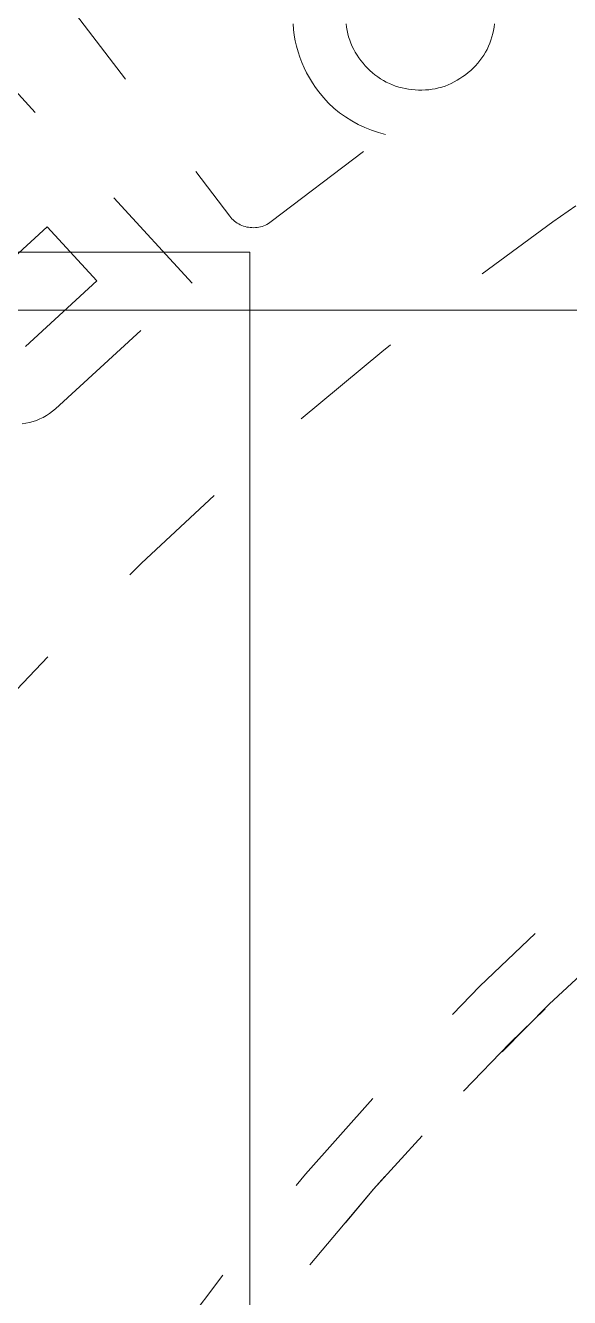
# Model space of a CAD drawing. Header units: millimetres. Extents: x -50460 to 50460, y -35640 to 35640.
# Drawn here: x -33416.68 to -33411.98, y 21355.93 to 21366.9 of the extents above; entities that cross this region are included whole.
import ezdxf

# ---------------------------------------------------------------- set-up
doc = ezdxf.new("R2010")
doc.units = ezdxf.units.MM
doc.linetypes.add('双点画线', pattern=[22, 12, -2, 2, -2, 2, -2])
doc.linetypes.add('虚线', pattern=[2, 1, -1])
for name, color, linetype, lineweight in [('7', 30, '双点画线', 18), ('EB0', 7, 'Continuous', 15), ('尺寸线层', 4, 'Continuous', 18), ('粗实线层', 7, 'Continuous', 15), ('粗实线层_1', 7, 'Continuous', 15), ('细实线层', 3, 'Continuous', 18), ('虚线层', 100, '虚线', 18)]:
    doc.layers.add(name, color=color, linetype=linetype, lineweight=lineweight)

# ---------------------------------------------------------------- blocks, each defined once
blk = doc.blocks.new('*X209')
at = {"layer": '细实线层'}
blk.add_line((540.0000000000073, 120), (-539.9999999999854, 120), dxfattribs=at)
blk = doc.blocks.new('*X930')
at = {"layer": '虚线层', "linetype": '虚线', "lineweight": 18}
for p, q in [((19.82104815916682, 70.28660202530591), (21.32560347369872, 68.31133087563285)), ((21.00134565905319, 67.73351663023641), (18.97097689549264, 69.94175958034612)), ((21.87650871276855, 69.9206428527832), (21.87275695800781, 69.9696044921875)), ((21.88259315490723, 69.87190437316895), (21.87650871276855, 69.9206428527832)), ((22.32881355285645, 69.96967887878418), (22.33242797851562, 69.94096374511719)), ((22.33242797851562, 69.94096374511719), (22.3374080657959, 69.9124526977539)), ((22.3374080657959, 69.9124526977539), (22.34373664855957, 69.88420677185059)), ((23.5951042175293, 69.88494491577148), (23.60137748718262, 69.9131851196289)), ((23.60137748718262, 69.9131851196289), (23.60640144348145, 69.94167900085449)), ((23.60640144348145, 69.94167900085449), (23.61023712158203, 69.9703598022461)), ((21.89093589782715, 69.8234977722168), (21.88259315490723, 69.87190437316895)), ((21.90163803100586, 69.77556991577148), (21.89093589782715, 69.8234977722168)), ((22.34373664855957, 69.88420677185059), (22.35137367248535, 69.85628318786621)), ((22.35137367248535, 69.85628318786621), (22.36032485961914, 69.8287582397461)), ((22.36032485961914, 69.8287582397461), (22.37062072753906, 69.80171203613281)), ((22.37062072753906, 69.80171203613281), (22.38222503662109, 69.77519416809082)), ((23.55781745910645, 69.7755298614502), (23.56897735595703, 69.80221748352051)), ((23.56897735595703, 69.80221748352051), (23.57884407043457, 69.82942390441895)), ((23.57884407043457, 69.82942390441895), (23.58756637573242, 69.85701560974121)), ((23.58756637573242, 69.85701560974121), (23.5951042175293, 69.88494491577148)), ((21.91483688354492, 69.7282772064209), (21.90163803100586, 69.77556991577148)), ((21.93037796020508, 69.68168640136719), (21.91483688354492, 69.7282772064209)), ((22.38222503662109, 69.77519416809082), (22.39504623413086, 69.74923515319824)), ((22.39504623413086, 69.74923515319824), (22.40906143188477, 69.72390365600586)), ((22.40906143188477, 69.72390365600586), (22.42430305480957, 69.69931030273438)), ((22.42430305480957, 69.69931030273438), (22.44061851501465, 69.6754207611084)), ((23.50026702880859, 69.67529296875), (23.51635551452637, 69.6993350982666)), ((23.51635551452637, 69.6993350982666), (23.53134727478027, 69.72409439086914)), ((23.53134727478027, 69.72409439086914), (23.54523086547852, 69.74948501586914)), ((23.54523086547852, 69.74948501586914), (23.55781745910645, 69.7755298614502)), ((21.94797134399414, 69.63582992553711), (21.93037796020508, 69.68168640136719)), ((21.96754455566406, 69.59079360961914), (21.94797134399414, 69.63582992553711)), ((21.98918342590332, 69.54670333862305), (21.96754455566406, 69.59079360961914)), ((22.44061851501465, 69.6754207611084), (22.45749092102051, 69.65189552307129)), ((22.45749067542783, 69.65189486695454), (22.45749067542783, 69.65189486695454)), ((22.45749092102051, 69.65189552307129), (22.47556114196777, 69.62926864624023)), ((22.47556114196777, 69.62926864624023), (22.49419784545898, 69.60714721679688)), ((22.49419784545898, 69.60714721679688), (22.513916015625, 69.58599090576172)), ((22.513916015625, 69.58599090576172), (22.53473091125488, 69.56586837768555)), ((23.40417671203613, 69.56754875183105), (23.42532539367676, 69.58726119995117)), ((23.42532539367676, 69.58726119995117), (23.4454402923584, 69.60806846618652)), ((23.4454402923584, 69.60806846618652), (23.46467590332031, 69.62970352172852)), ((23.46467590332031, 69.62970352172852), (23.48301124572754, 69.65208435058594)), ((23.48301124572754, 69.65208435058594), (23.50026702880859, 69.67529296875)), ((22.01294326782227, 69.50370979309082), (21.98918342590332, 69.54670333862305)), ((22.0388355255127, 69.46199989318848), (22.01294326782227, 69.50370979309082)), ((22.53473091125488, 69.56586837768555), (22.5563793182373, 69.54663848876953)), ((22.5563793182373, 69.54663848876953), (22.57877159118652, 69.52830696105957)), ((22.57877159118652, 69.52830696105957), (22.60197448730469, 69.51101684570312)), ((22.60197448730469, 69.51101684570312), (22.62600898742676, 69.4948902130127)), ((22.62600898742676, 69.4948902130127), (22.65082168579102, 69.4799861907959)), ((22.65082168579102, 69.4799861907959), (22.67635536193848, 69.46634864807129)), ((22.67635536193848, 69.46634864807129), (22.70252990722656, 69.45400428771973)), ((23.23618698120117, 69.45551300048828), (23.2620964050293, 69.46844863891602)), ((23.2620964050293, 69.46844863891602), (23.28742790222168, 69.48245620727539)), ((23.28742790222168, 69.48245620727539), (23.31203269958496, 69.49766159057617)), ((23.31203269958496, 69.49766159057617), (23.3359260559082, 69.51396942138672)), ((23.3359260559082, 69.51396942138672), (23.35944366455078, 69.53085327148438)), ((23.35944295309309, 69.5308536522025), (23.35944295309309, 69.5308536522025)), ((23.35944366455078, 69.53085327148438), (23.3820629119873, 69.54891777038574)), ((23.3820629119873, 69.54891777038574), (23.40417671203613, 69.56754875183105)), ((22.06656074523926, 69.4214916229248), (22.0388355255127, 69.46199989318848)), ((22.09523391723633, 69.38161277770996), (22.06656074523926, 69.4214916229248)), ((22.13530921936035, 69.33268928527832), (22.09523391723633, 69.38161277770996)), ((22.09523471014109, 69.38161287129333), (22.09523471014109, 69.38161287129333)), ((22.70252990722656, 69.45400428771973), (22.72927093505859, 69.44294357299805)), ((22.72927093505859, 69.44294357299805), (22.75648307800293, 69.43307876586914)), ((22.75648307800293, 69.43307876586914), (22.78408241271973, 69.42434120178223)), ((22.78408241271973, 69.42434120178223), (22.81203269958496, 69.41683769226074)), ((22.81203269958496, 69.41683769226074), (22.84030532836914, 69.41070556640625)), ((22.84030532836914, 69.41070556640625), (22.86883926391602, 69.40585517883301)), ((22.86883926391602, 69.40585517883301), (22.89754486083984, 69.40207099914551)), ((22.89754486083984, 69.40207099914551), (22.92636108398438, 69.39935111999512)), ((22.92636108398438, 69.39935111999512), (22.95525550842285, 69.39790725708008)), ((22.95525550842285, 69.39790725708008), (22.98418998718262, 69.39784622192383)), ((22.98418998718262, 69.39784622192383), (23.01311683654785, 69.39900970458984)), ((23.01311683654785, 69.39900970458984), (23.04197883605957, 69.40129280090332)), ((23.04197883605957, 69.40129280090332), (23.07068824768066, 69.40489387512207)), ((23.07068824768066, 69.40489387512207), (23.09916114807129, 69.41002655029297)), ((23.09916114807129, 69.41002655029297), (23.12736129760742, 69.41657066345215)), ((23.12736129760742, 69.41657066345215), (23.15526390075684, 69.4243049621582)), ((23.15526390075684, 69.4243049621582), (23.18277359008789, 69.43328857421875)), ((23.18277359008789, 69.43328857421875), (23.20975875854492, 69.44371223449707)), ((23.20975875854492, 69.44371223449707), (23.23618698120117, 69.45551300048828)), ((22.17803573608398, 69.28611183166504), (22.13530921936035, 69.33268928527832)), ((22.22416305541992, 69.24283027648926), (22.17803573608398, 69.28611183166504)), ((22.27310180664062, 69.20278930664062), (22.22416305541992, 69.24283027648926)), ((22.32460784912109, 69.16611289978027), (22.27310180664062, 69.20278930664062)), ((22.3782958984375, 69.1327018737793), (22.32460784912109, 69.16611289978027)), ((22.43377876281738, 69.10237503051758), (22.3782958984375, 69.1327018737793)), ((22.49083137512207, 69.07511520385742), (22.43377876281738, 69.10237503051758)), ((22.5494327545166, 69.05134391784668), (22.49083137512207, 69.07511520385742)), ((22.6094856262207, 69.03159523010254), (22.5494327545166, 69.05134391784668)), ((22.67050552368164, 69.01501846313477), (22.6094856262207, 69.03159523010254)), ((21.68395488367241, 68.26360853289953), (22.67050585981633, 69.01501851120702)), ((22.67050585981633, 69.01501851120702), (22.67050585981633, 69.01501851120702)), ((21.32560347369872, 68.31133087563285), (21.32560347369872, 68.31133087563285)), ((21.32560348510742, 68.31133079528809), (21.33515930175781, 68.29986572265625)), ((21.33515930175781, 68.29986572265625), (21.3449592590332, 68.28865623474121)), ((21.3449592590332, 68.28865623474121), (21.35524940490723, 68.27795791625977)), ((21.35524940490723, 68.27795791625977), (21.36626243591309, 68.26801490783691)), ((21.36626243591309, 68.26801490783691), (21.37802886962891, 68.2589111328125)), ((21.37802886962891, 68.2589111328125), (21.39040946960449, 68.25059127807617)), ((21.67158889770508, 68.25528144836426), (21.6839542388916, 68.26360893249512)), ((21.68395488367241, 68.26360853289953), (21.68395488367241, 68.26360853289953)), ((19.13279902130307, 67.65282248707081), (19.74928492151957, 68.2194168471542)), ((19.74928492151957, 68.2194168471542), (19.74928492151957, 68.2194168471542)), ((19.74928492151957, 68.2194168471542), (20.1796536850743, 67.75130404889205)), ((21.39040946960449, 68.25059127807617), (21.40325927734375, 68.24299240112305)), ((21.40325927734375, 68.24299240112305), (21.41648101806641, 68.23610305786133)), ((21.41648101806641, 68.23610305786133), (21.43005180358887, 68.2299919128418)), ((21.43005180358887, 68.2299919128418), (21.44396018981934, 68.2247371673584)), ((21.44396018981934, 68.2247371673584), (21.45818519592285, 68.22039985656738)), ((21.45818519592285, 68.22039985656738), (21.47266578674316, 68.21694564819336)), ((21.47266578674316, 68.21694564819336), (21.48733711242676, 68.21431541442871)), ((21.48733711242676, 68.21431541442871), (21.50212478637695, 68.21245765686035)), ((21.50212478637695, 68.21245765686035), (21.5169792175293, 68.21135902404785)), ((21.5169792175293, 68.21135902404785), (21.5318603515625, 68.2110595703125)), ((21.5318603515625, 68.2110595703125), (21.54672622680664, 68.21159362792969)), ((21.54672622680664, 68.21159362792969), (21.56153869628906, 68.2129955291748)), ((21.56153869628906, 68.2129955291748), (21.57625198364258, 68.21526527404785)), ((21.57625198364258, 68.21526527404785), (21.59081649780273, 68.21839904785156)), ((21.59081649780273, 68.21839904785156), (21.60518264770508, 68.22239112854004)), ((21.60518264770508, 68.22239112854004), (21.6192741394043, 68.22726058959961)), ((21.6192741394043, 68.22726058959961), (21.63299560546875, 68.23303031921387)), ((21.63299560546875, 68.23303031921387), (21.64625549316406, 68.2397232055664)), ((21.64625549316406, 68.2397232055664), (21.65907287597656, 68.24722862243652)), ((21.65907287597656, 68.24722862243652), (21.67158889770508, 68.25528144836426)), ((20.1796536850743, 67.75130404889205), (19.5631677848578, 67.18470968880501)), ((19.82130227510061, 66.64848409227488), (21.00134565905319, 67.73351663023641)), ((20.1796536850743, 67.75130404889205), (20.1796536850743, 67.75130404889205)), ((21.00134565905319, 67.73351663023641), (21.00134565905319, 67.73351663023641)), ((19.5631677848578, 67.18470968880501), (19.5631677848578, 67.18470968880501)), ((19.77175903320312, 66.60829734802246), (19.79699325561523, 66.62780380249023)), ((19.79699325561523, 66.62780380249023), (19.82130241394043, 66.64848327636719)), ((19.82130227510061, 66.64848409227488), (19.82130227510061, 66.64848409227488)), ((19.53512954711914, 66.51953887939453), (19.56668472290039, 66.52427673339844)), ((19.56668472290039, 66.52427673339844), (19.59793853759766, 66.53072929382324)), ((19.59793853759766, 66.53072929382324), (19.62876892089844, 66.53897476196289)), ((19.62876892089844, 66.53897476196289), (19.65900421142578, 66.54916381835938)), ((19.65900421142578, 66.54916381835938), (19.68853569030762, 66.56125831604004)), ((19.68853569030762, 66.56125831604004), (19.71730995178223, 66.57506561279297)), ((19.71730995178223, 66.57506561279297), (19.74513053894043, 66.59069633483887)), ((19.74513053894043, 66.59069633483887), (19.77175903320312, 66.60829734802246))]:
    blk.add_line(p, q, dxfattribs=at)
for radius, start, end in [(42.49999999999999, 109.7499227956501, 180.0000198478502), (40, 0, 180.0000198478428), (40.00000000000001, 91.41506491663665, 180.0000198478558), (31.65000000000002, 74.38802262970343, 180.000019847834), (27.00000000000002, 27.26604445059181, 180.0000198477017), (26.46977493752543, 0, 180.0000198478428), (26.46977493752544, 24.94751714876795, 180.0000198475742)]:
    blk.add_arc((42.5, 42.5), radius, start, end, dxfattribs=at)
blk = doc.blocks.new('*X926')
at = {"layer": '粗实线层_1'}
blk.add_blockref('*X930', (8.5, -42.5), dxfattribs=at)
blk = doc.blocks.new('*X934')
at = {"layer": '粗实线层'}
for p in [(-15, 0), (-1.455191522836685e-11, -50)]:
    blk.add_line(p, (0, 0), dxfattribs=at)
blk = doc.blocks.new('*X933')
at = {"layer": '粗实线层_1'}
blk.add_blockref('*X934', (-178.9999999999854, 0), dxfattribs=at)
blk = doc.blocks.new('*X856')
at = {"layer": 'EB0'}
blk.add_blockref('*X926', (774.9999999998981, -257.283876292433), dxfattribs=at)
at = {"layer": '粗实线层_1'}
blk.add_blockref('*X933', (983.9999999998981, -231.7838762924948), dxfattribs=at)
blk = doc.blocks.new('*X805')
at = {"layer": '尺寸线层'}
blk.add_blockref('*X856', (-1514.999999999978, 819.7834044954434), dxfattribs=at)

msp = doc.modelspace()

# ---------------------------------------------------------------- block references
at = {"layer": '7'}
msp.add_blockref('*X209', (-33769.74217485108, 21244.44460688281), dxfattribs=at)

# ---------------------------------------------------------------- next in the draw order: block references
at = {"layer": '尺寸线层'}
msp.add_blockref('*X805', (-32704.74217485111, 20776.94507927555), dxfattribs=at)

doc.saveas('drawing.dxf')
